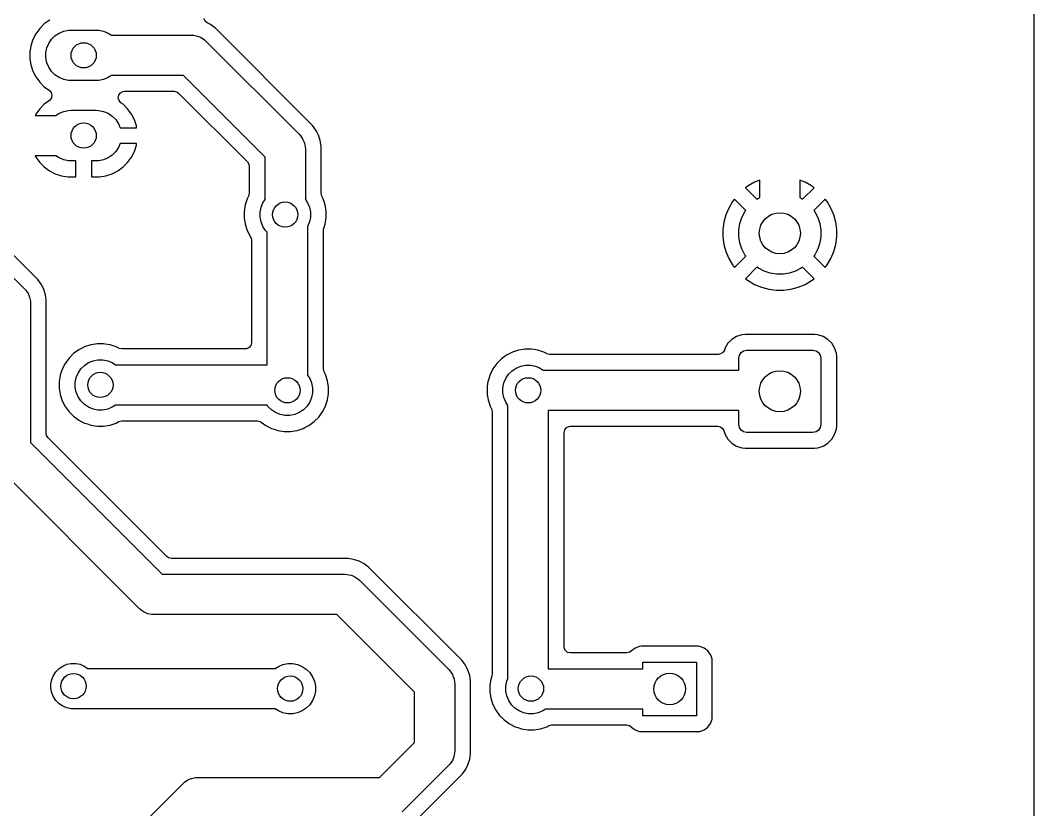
# Model space of a CAD drawing. Extents: x 33.4 to 100, y -151.4 to -67.2.
# Drawn here: x 67.91 to 100, y -117.13 to -92.15 of the extents above; entities that cross this region are included whole.
import ezdxf

# ---------------------------------------------------------------- set-up
doc = ezdxf.new("R2010")
doc.units = 0
doc.layers.add('BLACK', color=7, linetype='CONTINUOUS')

msp = doc.modelspace()

# ---------------------------------------------------------------- linework, layer by layer
at = {"layer": 'BLACK', "linetype": 'CONTINUOUS'}
for p, q in [((99.995183, -67.3495), (99.995183, -151.246183)), ((68.672779, -92.268035), (68.528035, -92.412779)), ((68.672783, -92.268032), (68.672779, -92.268035)), ((68.79732, -92.177552), (68.672783, -92.268032)), ((68.833876, -92.150992), (68.79732, -92.177552)), ((68.847836, -92.139861), (68.833876, -92.150992)), ((73.765647, -92.177552), (73.729021, -92.096918)), ((73.833632, -92.23431), (73.765647, -92.177552)), ((73.936436, -92.286691), (73.833632, -92.23431)), ((73.93644, -92.286694), (73.936436, -92.286691)), ((73.936442, -92.286695), (73.93644, -92.286694)), ((74.033052, -92.356886), (73.936442, -92.286695)), ((74.08136, -92.391984), (74.033052, -92.356886)), ((77.168012, -95.478636), (74.08136, -92.391984)), ((68.407706, -92.5784), (68.314785, -92.760768)), ((68.407712, -92.57839), (68.407706, -92.5784)), ((68.528032, -92.412783), (68.407712, -92.57839)), ((68.528035, -92.412779), (68.528032, -92.412783)), ((68.901592, -92.752485), (69.012485, -92.641592)), ((69.012485, -92.641592), (69.142883, -92.554463)), ((69.142883, -92.554463), (69.287772, -92.494448)), ((69.287772, -92.494448), (69.441586, -92.463852)), ((69.441586, -92.463852), (69.52, -92.46)), ((69.52, -92.46), (70.32, -92.46)), ((70.32, -92.46), (70.398414, -92.463852)), ((70.398414, -92.463852), (70.552228, -92.494448)), ((70.552228, -92.494448), (70.697117, -92.554463)), ((70.697117, -92.554463), (70.798942, -92.6225)), ((70.798942, -92.6225), (73.34, -92.6225)), ((73.34, -92.6225), (73.402486, -92.62557)), ((73.402486, -92.62557), (73.525057, -92.649951)), ((73.525057, -92.649951), (73.558873, -92.663958)), ((73.558873, -92.663958), (73.640515, -92.697775)), ((73.640515, -92.697775), (73.744426, -92.767206)), ((68.251522, -92.95547), (68.2195, -93.157649)), ((68.251523, -92.955463), (68.251522, -92.95547)), ((68.314777, -92.760787), (68.251523, -92.955463)), ((68.314785, -92.760768), (68.314777, -92.760787)), ((68.723852, -93.181586), (68.754448, -93.027772)), ((68.754448, -93.027772), (68.814463, -92.882883)), ((68.814463, -92.882883), (68.901592, -92.752485)), ((73.744426, -92.767206), (73.744435, -92.767215)), ((73.744435, -92.767215), (73.790781, -92.809219)), ((73.790781, -92.809219), (76.75078, -95.769219)), ((68.2195, -93.157649), (68.2195, -93.36235)), ((68.723852, -93.338414), (68.723852, -93.181586)), ((68.754448, -93.492228), (68.723852, -93.338414)), ((68.2195, -93.36235), (68.251522, -93.564529)), ((68.251522, -93.564529), (68.251523, -93.564536)), ((68.251523, -93.564536), (68.314777, -93.759212)), ((68.814463, -93.637117), (68.754448, -93.492228)), ((68.901592, -93.767515), (68.814463, -93.637117)), ((68.314777, -93.759212), (68.314785, -93.759231)), ((68.314785, -93.759231), (68.407706, -93.941599)), ((68.407706, -93.941599), (68.407712, -93.941609)), ((68.407712, -93.941609), (68.407713, -93.94161)), ((68.407713, -93.94161), (68.528034, -94.107219)), ((69.012485, -93.878408), (68.901592, -93.767515)), ((69.142883, -93.965537), (69.012485, -93.878408)), ((69.287772, -94.025552), (69.142883, -93.965537)), ((70.697117, -93.965537), (70.552228, -94.025552)), ((70.798942, -93.8975), (70.697117, -93.965537)), ((73.075938, -93.8975), (70.798942, -93.8975)), ((75.6625, -96.484061), (73.075938, -93.8975)), ((68.528034, -94.107219), (68.672781, -94.251966)), ((68.672781, -94.251966), (68.8343, -94.369315)), ((69.441586, -94.056148), (69.287772, -94.025552)), ((69.52, -94.06), (69.441586, -94.056148)), ((70.32, -94.06), (69.52, -94.06)), ((70.398414, -94.056148), (70.32, -94.06)), ((70.552228, -94.025552), (70.398414, -94.056148)), ((68.8343, -94.369315), (68.892567, -94.436006)), ((68.900316, -94.608517), (68.84826, -94.680167)), ((68.892567, -94.436006), (68.916129, -94.521377)), ((68.916129, -94.521377), (68.900316, -94.608517)), ((71.015665, -94.605928), (71.031479, -94.518788)), ((71.039226, -94.6913), (71.015665, -94.605928)), ((71.031479, -94.518788), (71.083535, -94.447139)), ((71.083535, -94.447139), (71.161524, -94.405171)), ((71.161524, -94.405171), (71.214465, -94.398)), ((71.214465, -94.398), (72.786197, -94.398)), ((72.786197, -94.398), (72.87254, -94.417707)), ((72.87254, -94.417707), (72.926911, -94.456286)), ((72.926911, -94.456286), (75.103714, -96.633089)), ((68.52841, -94.953111), (68.408142, -95.118646)), ((68.528416, -94.953104), (68.52841, -94.953111)), ((68.673105, -94.808415), (68.528416, -94.953104)), ((68.834299, -94.691301), (68.673105, -94.808415)), ((68.84826, -94.680167), (68.834299, -94.691301)), ((71.097496, -94.757994), (71.039226, -94.6913)), ((71.166888, -94.80841), (71.097496, -94.757994)), ((71.166895, -94.808416), (71.166888, -94.80841)), ((71.311583, -94.953104), (71.166895, -94.808416)), ((71.311589, -94.953111), (71.311583, -94.953104)), ((71.431857, -95.118646), (71.311589, -94.953111)), ((68.408141, -95.118648), (68.385797, -95.1625)), ((68.385797, -95.1625), (69.041058, -95.1625)), ((68.408142, -95.118646), (68.408141, -95.118648)), ((69.041058, -95.1625), (69.142883, -95.094463)), ((69.142883, -95.094463), (69.287772, -95.034448)), ((69.287772, -95.034448), (69.441586, -95.003852)), ((69.441586, -95.003852), (69.52, -95)), ((69.52, -95), (70.32, -95)), ((70.32, -95), (70.398414, -95.003852)), ((70.398414, -95.003852), (70.552228, -95.034448)), ((70.552228, -95.034448), (70.697117, -95.094463)), ((70.697117, -95.094463), (70.827515, -95.181592)), ((70.827515, -95.181592), (70.938408, -95.292485)), ((71.431858, -95.118648), (71.431857, -95.118646)), ((71.524757, -95.300973), (71.431858, -95.118648)), ((70.938408, -95.292485), (71.025537, -95.422883)), ((71.025537, -95.422883), (71.078191, -95.55)), ((71.078191, -95.55), (71.596609, -95.55)), ((71.524758, -95.300976), (71.524757, -95.300973)), ((71.58799, -95.495583), (71.524758, -95.300976)), ((71.58799, -95.495586), (71.58799, -95.495583)), ((71.596609, -95.549999), (71.58799, -95.495586)), ((71.596609, -95.55), (71.596609, -95.549999)), ((77.168013, -95.478638), (77.168012, -95.478636)), ((77.168018, -95.478643), (77.168013, -95.478638)), ((77.273305, -95.623557), (77.168018, -95.478643)), ((76.75078, -95.769219), (76.792794, -95.815574)), ((76.792794, -95.815574), (76.862225, -95.919485)), ((76.862225, -95.919485), (76.889385, -95.985056)), ((77.311056, -95.697649), (77.273305, -95.623557)), ((77.355339, -95.784559), (77.311056, -95.697649)), ((77.357039, -95.790586), (77.355339, -95.784559)), ((77.409979, -95.953518), (77.357039, -95.790586)), ((63.456249, -96.054687), (68.050781, -100.64922)), ((68.468015, -100.358639), (64.058786, -95.94941)), ((71.025537, -96.177117), (70.938408, -96.307515)), ((71.078191, -96.05), (71.025537, -96.177117)), ((71.596609, -96.05), (71.078191, -96.05)), ((71.524758, -96.299023), (71.58799, -96.104416)), ((71.58799, -96.104413), (71.596609, -96.05)), ((71.58799, -96.104416), (71.58799, -96.104413)), ((76.889385, -95.985056), (76.910049, -96.034943)), ((76.910049, -96.034943), (76.923892, -96.104536)), ((76.923892, -96.104536), (76.93443, -96.157514)), ((76.93443, -96.157514), (76.9375, -96.22)), ((76.9375, -96.22), (76.9375, -97.821058)), ((77.40998, -95.953525), (77.409979, -95.953518)), ((77.438, -96.130437), (77.40998, -95.953525)), ((77.438, -97.621079), (77.438, -96.130437)), ((68.385798, -96.4375), (68.408141, -96.481351)), ((69.041058, -96.4375), (68.385798, -96.4375)), ((68.408141, -96.481351), (68.408142, -96.481353)), ((68.408142, -96.481353), (68.52841, -96.646888)), ((69.142883, -96.505537), (69.041058, -96.4375)), ((69.287772, -96.565552), (69.142883, -96.505537)), ((70.697117, -96.505537), (70.552228, -96.565552)), ((70.827515, -96.418408), (70.697117, -96.505537)), ((70.938408, -96.307515), (70.827515, -96.418408)), ((71.311589, -96.646888), (71.431857, -96.481353)), ((71.431857, -96.481353), (71.431858, -96.481351)), ((71.431858, -96.481351), (71.524757, -96.299026)), ((71.524757, -96.299026), (71.524758, -96.299023)), ((75.6625, -97.821058), (75.6625, -96.484061)), ((68.52841, -96.646888), (68.528416, -96.646895)), ((68.528416, -96.646895), (68.673104, -96.791583)), ((68.673104, -96.791583), (68.673111, -96.791589)), ((68.673111, -96.791589), (68.838646, -96.911857)), ((69.441586, -96.596148), (69.287772, -96.565552)), ((69.52, -96.6), (69.441586, -96.596148)), ((69.67, -96.6), (69.52, -96.6)), ((69.67, -97.1), (69.67, -96.6)), ((70.32, -96.6), (70.17, -96.6)), ((70.17, -96.6), (70.17, -97.1)), ((70.398414, -96.596148), (70.32, -96.6)), ((70.552228, -96.565552), (70.398414, -96.596148)), ((71.001353, -96.911857), (71.166888, -96.791589)), ((71.166888, -96.791589), (71.166895, -96.791583)), ((71.166895, -96.791583), (71.311583, -96.646895)), ((71.311583, -96.646895), (71.311589, -96.646888)), ((75.103714, -96.633089), (75.150833, -96.708077)), ((75.150833, -96.708077), (75.162, -96.773803)), ((75.162, -96.773803), (75.162, -97.621079)), ((68.838646, -96.911857), (68.838648, -96.911858)), ((68.838648, -96.911858), (69.020973, -97.004757)), ((69.020973, -97.004757), (69.020976, -97.004758)), ((69.020976, -97.004758), (69.215578, -97.067988)), ((69.215578, -97.067988), (69.21559, -97.067991)), ((69.21559, -97.067991), (69.417688, -97.1)), ((69.417688, -97.1), (69.67, -97.1)), ((70.17, -97.1), (70.422312, -97.1)), ((70.422312, -97.1), (70.624409, -97.067991)), ((70.624409, -97.067991), (70.624421, -97.067988)), ((70.624421, -97.067988), (70.819023, -97.004758)), ((70.819023, -97.004758), (70.819026, -97.004757)), ((70.819026, -97.004757), (71.001351, -96.911858)), ((71.001351, -96.911858), (71.001353, -96.911857)), ((91.32, -97.205754), (91.159677, -97.272162)), ((91.32, -97.760296), (91.32, -97.205754)), ((92.755322, -97.272162), (92.595, -97.205755)), ((92.595, -97.205755), (92.595, -97.760296)), ((90.955327, -97.390143), (90.873775, -97.45272)), ((90.873775, -97.45272), (90.873775, -97.452721)), ((90.873775, -97.452721), (91.234447, -97.813393)), ((91.159666, -97.272167), (90.955327, -97.390143)), ((91.159677, -97.272162), (91.159666, -97.272167)), ((92.680552, -97.813393), (93.041224, -97.452721)), ((92.755337, -97.27217), (92.755322, -97.272162)), ((92.959669, -97.390142), (92.755337, -97.27217)), ((93.041224, -97.452721), (92.959669, -97.390142)), ((75.094778, -97.800786), (75.031523, -97.995463)), ((75.094782, -97.800775), (75.094778, -97.800786)), ((75.14031, -97.711423), (75.094782, -97.800775)), ((75.142293, -97.707422), (75.14031, -97.711423)), ((75.162, -97.621079), (75.142293, -97.707422)), ((75.594463, -97.922883), (75.6625, -97.821058)), ((76.9375, -97.821058), (77.005537, -97.922883)), ((77.43805, -97.625544), (77.438, -97.621079)), ((77.448335, -97.666362), (77.43805, -97.625544)), ((77.457707, -97.707422), (77.448335, -97.666362)), ((77.459132, -97.709208), (77.457707, -97.707422)), ((77.45969, -97.711423), (77.459132, -97.709208)), ((77.50522, -97.800781), (77.45969, -97.711423)), ((77.568477, -97.995466), (77.50522, -97.800781)), ((90.52022, -97.806275), (90.457643, -97.887827)), ((90.520221, -97.806275), (90.52022, -97.806275)), ((90.880893, -98.166947), (90.520221, -97.806275)), ((91.234447, -97.813393), (91.278252, -97.781568)), ((91.278252, -97.781568), (91.32, -97.760296)), ((92.595, -97.760296), (92.636748, -97.781568)), ((92.636748, -97.781568), (92.680552, -97.813393)), ((93.394777, -97.806274), (93.034105, -98.166946)), ((93.394778, -97.806275), (93.394777, -97.806274)), ((93.457352, -97.887823), (93.394778, -97.806275)), ((75.031522, -97.99547), (74.9995, -98.197649)), ((75.031523, -97.995463), (75.031522, -97.99547)), ((75.503852, -98.221586), (75.534448, -98.067772)), ((75.534448, -98.067772), (75.594463, -97.922883)), ((77.005537, -97.922883), (77.065552, -98.067772)), ((77.065552, -98.067772), (77.096148, -98.221586)), ((77.6005, -98.197648), (77.568477, -97.995466)), ((90.339662, -98.092177), (90.249372, -98.310159)), ((90.339667, -98.092166), (90.339662, -98.092177)), ((90.457643, -97.887827), (90.339667, -98.092166)), ((90.849068, -98.210752), (90.880893, -98.166947)), ((93.034105, -98.166946), (93.065932, -98.210752)), ((93.457355, -97.887826), (93.457352, -97.887823)), ((93.575329, -98.092162), (93.457355, -97.887826)), ((93.575337, -98.092177), (93.575329, -98.092162)), ((93.665627, -98.310159), (93.575337, -98.092177)), ((74.9995, -98.197649), (74.9995, -98.40235)), ((74.9995, -98.40235), (75.031522, -98.604529)), ((75.503852, -98.378414), (75.503852, -98.221586)), ((75.534448, -98.532228), (75.503852, -98.378414)), ((77.096148, -98.378414), (77.065552, -98.532228)), ((77.096148, -98.221586), (77.096148, -98.378414)), ((77.568477, -98.604534), (77.6005, -98.402352)), ((77.6005, -98.402352), (77.6005, -98.197648)), ((90.249368, -98.310171), (90.188299, -98.538081)), ((90.249372, -98.310159), (90.249368, -98.310171)), ((90.693419, -98.586521), (90.756457, -98.392512)), ((90.756457, -98.392512), (90.849068, -98.210752)), ((93.065932, -98.210752), (93.158543, -98.392512)), ((93.158543, -98.392512), (93.221581, -98.586521)), ((93.665631, -98.310171), (93.665627, -98.310159)), ((93.7267, -98.538081), (93.665631, -98.310171)), ((75.031522, -98.604529), (75.031523, -98.604536)), ((75.031523, -98.604536), (75.094777, -98.799212)), ((75.094777, -98.799212), (75.094785, -98.799231)), ((75.094785, -98.799231), (75.187709, -98.981604)), ((75.594463, -98.677117), (75.534448, -98.532228)), ((75.681592, -98.807515), (75.594463, -98.677117)), ((75.7325, -98.858423), (75.681592, -98.807515)), ((77.065552, -98.532228), (77.0075, -98.672377)), ((77.0075, -98.672377), (77.0075, -103.381058)), ((77.508, -98.82218), (77.515946, -98.772014)), ((77.515946, -98.772014), (77.51774, -98.760686)), ((77.51774, -98.760686), (77.536154, -98.704013)), ((77.536154, -98.704013), (77.568477, -98.604534)), ((90.188297, -98.53809), (90.1575, -98.772014)), ((90.1575, -98.772014), (90.1575, -99.007985)), ((90.188299, -98.538081), (90.188297, -98.53809)), ((90.661507, -98.788003), (90.693419, -98.586521)), ((90.661507, -98.991997), (90.661507, -98.788003)), ((93.221581, -98.586521), (93.253493, -98.788003)), ((93.253493, -98.788003), (93.253493, -98.991997)), ((93.726702, -98.53809), (93.7267, -98.538081)), ((93.757499, -98.772014), (93.726702, -98.53809)), ((93.7575, -98.772019), (93.757499, -98.772014)), ((93.7575, -99.00798), (93.7575, -98.772019)), ((75.187709, -98.981604), (75.193995, -98.990256)), ((75.193995, -98.990256), (75.228802, -99.071693)), ((75.228802, -99.071693), (75.232, -99.107225)), ((75.232, -99.107225), (75.232, -102.353)), ((75.7325, -103.0525), (75.7325, -98.858423)), ((77.508, -103.181079), (77.508, -98.82218)), ((90.1575, -99.007985), (90.188297, -99.241909)), ((90.693419, -99.193479), (90.661507, -98.991997)), ((93.253493, -98.991997), (93.221581, -99.193479)), ((93.726702, -99.241909), (93.757499, -99.007985)), ((93.757499, -99.007985), (93.7575, -99.00798)), ((90.188297, -99.241909), (90.188299, -99.241918)), ((90.188299, -99.241918), (90.249368, -99.469828)), ((90.756457, -99.387488), (90.693419, -99.193479)), ((90.849068, -99.569248), (90.756457, -99.387488)), ((93.158543, -99.387488), (93.065932, -99.569248)), ((93.221581, -99.193479), (93.158543, -99.387488)), ((93.665631, -99.469828), (93.7267, -99.241918)), ((93.7267, -99.241918), (93.726702, -99.241909)), ((90.249368, -99.469828), (90.249372, -99.46984)), ((90.249372, -99.46984), (90.339662, -99.687822)), ((90.339662, -99.687822), (90.33967, -99.687837)), ((90.33967, -99.687837), (90.457642, -99.892169)), ((90.520221, -99.973723), (90.880892, -99.613051)), ((90.880892, -99.613051), (90.849068, -99.569248)), ((93.065932, -99.569248), (93.034105, -99.613052)), ((93.034105, -99.613052), (93.394777, -99.973724)), ((93.457355, -99.892171), (93.575335, -99.687826)), ((93.575335, -99.687826), (93.575337, -99.687822)), ((93.575337, -99.687822), (93.665627, -99.46984)), ((93.665627, -99.46984), (93.665631, -99.469828)), ((90.457642, -99.892169), (90.520221, -99.973723)), ((91.234446, -99.966605), (90.873774, -100.327277)), ((91.278252, -99.998432), (91.234446, -99.966605)), ((91.460012, -100.091043), (91.278252, -99.998432)), ((91.654021, -100.154081), (91.460012, -100.091043)), ((92.454988, -100.091043), (92.260979, -100.154081)), ((92.636748, -99.998432), (92.454988, -100.091043)), ((92.680552, -99.966605), (92.636748, -99.998432)), ((93.041224, -100.327277), (92.680552, -99.966605)), ((93.394777, -99.973723), (93.457355, -99.892171)), ((93.394777, -99.973724), (93.394777, -99.973723)), ((68.468017, -100.358642), (68.468015, -100.358639)), ((68.468018, -100.358643), (68.468017, -100.358642)), ((68.573305, -100.503558), (68.468018, -100.358643)), ((90.873774, -100.327277), (90.873775, -100.327278)), ((90.873775, -100.327278), (90.955323, -100.389852)), ((90.955323, -100.389852), (90.955326, -100.389855)), ((90.955326, -100.389855), (91.159662, -100.507829)), ((91.855503, -100.185993), (91.654021, -100.154081)), ((92.059497, -100.185993), (91.855503, -100.185993)), ((92.260979, -100.154081), (92.059497, -100.185993)), ((92.755326, -100.507835), (92.959671, -100.389855)), ((92.959671, -100.389855), (93.041223, -100.327277)), ((93.041223, -100.327277), (93.041224, -100.327277)), ((68.050781, -100.64922), (68.092784, -100.695564)), ((68.092784, -100.695564), (68.092794, -100.695574)), ((68.092794, -100.695574), (68.162225, -100.799485)), ((68.654626, -100.663159), (68.573305, -100.503558)), ((68.654626, -100.66316), (68.654626, -100.663159)), ((68.654627, -100.663164), (68.654626, -100.66316)), ((68.655339, -100.664561), (68.654627, -100.663164)), ((68.657039, -100.670586), (68.655339, -100.664561)), ((68.709979, -100.833518), (68.657039, -100.670586)), ((91.159662, -100.507829), (91.159677, -100.507837)), ((91.159677, -100.507837), (91.377659, -100.598127)), ((91.377659, -100.598127), (91.377671, -100.598131)), ((91.377671, -100.598131), (91.605581, -100.6592)), ((91.605581, -100.6592), (91.60559, -100.659202)), ((91.60559, -100.659202), (91.839514, -100.689999)), ((91.839514, -100.689999), (91.83952, -100.69)), ((91.83952, -100.69), (92.07548, -100.69)), ((92.07548, -100.69), (92.075485, -100.689999)), ((92.075485, -100.689999), (92.309409, -100.659202)), ((92.309409, -100.659202), (92.309418, -100.6592)), ((92.309418, -100.6592), (92.537328, -100.598131)), ((92.537328, -100.598131), (92.53734, -100.598127)), ((92.53734, -100.598127), (92.755322, -100.507837)), ((92.755322, -100.507837), (92.755326, -100.507835)), ((68.162225, -100.799485), (68.196041, -100.881126)), ((68.196041, -100.881126), (68.210049, -100.914943)), ((68.210049, -100.914943), (68.226525, -100.997775)), ((68.226525, -100.997775), (68.23443, -101.037514)), ((68.23443, -101.037514), (68.2375, -101.1)), ((68.70998, -100.833525), (68.709979, -100.833518)), ((68.738, -101.010437), (68.70998, -100.833525)), ((68.738, -105.226197), (68.738, -101.010437)), ((68.2375, -101.1), (68.2375, -105.515938)), ((90.43884, -102.247291), (90.314791, -102.37134)), ((90.438847, -102.247286), (90.43884, -102.247291)), ((90.588163, -102.155187), (90.438847, -102.247286)), ((90.588165, -102.155186), (90.588163, -102.155187)), ((90.754704, -102.1), (90.588165, -102.155186)), ((90.857486, -102.089501), (90.754704, -102.1)), ((90.857492, -102.0895), (90.857486, -102.089501)), ((93.0575, -102.0895), (90.857492, -102.0895)), ((93.057509, -102.0895), (93.0575, -102.0895)), ((93.160297, -102.100001), (93.057509, -102.0895)), ((93.160299, -102.100001), (93.160297, -102.100001)), ((93.160301, -102.100002), (93.160299, -102.100001)), ((93.326834, -102.155186), (93.160301, -102.100002)), ((93.476156, -102.247288), (93.326834, -102.155186)), ((93.600212, -102.371344), (93.476156, -102.247288)), ((69.76839, -102.577712), (69.602783, -102.698032)), ((69.7684, -102.577706), (69.76839, -102.577712)), ((69.950768, -102.484785), (69.7684, -102.577706)), ((69.950787, -102.484777), (69.950768, -102.484785)), ((70.145463, -102.421523), (69.950787, -102.484777)), ((70.14547, -102.421522), (70.145463, -102.421523)), ((70.293982, -102.398), (70.14547, -102.421522)), ((70.347648, -102.3895), (70.293982, -102.398)), ((70.552352, -102.3895), (70.347648, -102.3895)), ((70.606018, -102.398), (70.552352, -102.3895)), ((70.754529, -102.421522), (70.606018, -102.398)), ((70.754536, -102.421523), (70.754529, -102.421522)), ((70.949214, -102.484778), (70.754536, -102.421523)), ((70.949219, -102.48478), (70.949214, -102.484778)), ((71.038576, -102.53031), (70.949219, -102.48478)), ((71.042578, -102.532293), (71.038576, -102.53031)), ((71.128921, -102.552), (71.042578, -102.532293)), ((75.033, -102.552), (71.128921, -102.552)), ((75.077282, -102.547011), (75.033, -102.552)), ((75.157074, -102.508584), (75.077282, -102.547011)), ((75.212293, -102.439343), (75.157074, -102.508584)), ((75.232, -102.353), (75.212293, -102.439343)), ((83.490768, -102.654785), (83.3084, -102.747706)), ((83.490787, -102.654777), (83.490768, -102.654785)), ((83.685463, -102.591523), (83.490787, -102.654777)), ((83.68547, -102.591522), (83.685463, -102.591523)), ((83.843465, -102.566498), (83.68547, -102.591522)), ((83.887648, -102.5595), (83.843465, -102.566498)), ((84.092352, -102.5595), (83.887648, -102.5595)), ((84.179735, -102.57334), (84.092352, -102.5595)), ((84.294529, -102.591522), (84.179735, -102.57334)), ((84.294536, -102.591523), (84.294529, -102.591522)), ((84.489214, -102.654778), (84.294536, -102.591523)), ((84.489219, -102.65478), (84.489214, -102.654778)), ((84.574042, -102.698), (84.489219, -102.65478)), ((90.201171, -102.585595), (90.155305, -102.661356)), ((90.203783, -102.577713), (90.201171, -102.585595)), ((90.213956, -102.547011), (90.203783, -102.577713)), ((90.222685, -102.520667), (90.213956, -102.547011)), ((90.222687, -102.520663), (90.222685, -102.520667)), ((90.314786, -102.371347), (90.222687, -102.520663)), ((90.314791, -102.37134), (90.314786, -102.371347)), ((90.730723, -102.663223), (90.811829, -102.60903)), ((90.811829, -102.60903), (90.9075, -102.59)), ((90.9075, -102.59), (93.0075, -102.59)), ((93.0075, -102.59), (93.103171, -102.60903)), ((93.103171, -102.60903), (93.184277, -102.663223)), ((93.692314, -102.520666), (93.600212, -102.371344)), ((93.747499, -102.687203), (93.692314, -102.520666)), ((69.458032, -102.842783), (69.337712, -103.00839)), ((69.458035, -102.842779), (69.458032, -102.842783)), ((69.602779, -102.698035), (69.458035, -102.842779)), ((69.602783, -102.698032), (69.602779, -102.698035)), ((70.072883, -102.984463), (70.217772, -102.924448)), ((70.217772, -102.924448), (70.371586, -102.893852)), ((70.371586, -102.893852), (70.528414, -102.893852)), ((70.528414, -102.893852), (70.682228, -102.924448)), ((70.682228, -102.924448), (70.827117, -102.984463)), ((83.142779, -102.868035), (82.998035, -103.012779)), ((83.142783, -102.868032), (83.142779, -102.868035)), ((83.30839, -102.747712), (83.142783, -102.868032)), ((83.3084, -102.747706), (83.30839, -102.747712)), ((84.578576, -102.70031), (84.574042, -102.698)), ((84.582578, -102.702293), (84.578576, -102.70031)), ((84.668921, -102.722), (84.582578, -102.702293)), ((90.012272, -102.722), (84.668921, -102.722)), ((90.08111, -102.709715), (90.012272, -102.722)), ((90.155305, -102.661356), (90.08111, -102.709715)), ((90.6575, -102.84), (90.67653, -102.744329)), ((90.6575, -103.2225), (90.6575, -102.84)), ((90.67653, -102.744329), (90.730723, -102.663223)), ((93.184277, -102.663223), (93.23847, -102.744329)), ((93.23847, -102.744329), (93.2575, -102.84)), ((93.2575, -102.84), (93.2575, -104.94)), ((93.757999, -102.789992), (93.747499, -102.687203)), ((93.758, -104.990009), (93.757999, -102.789992)), ((69.244777, -103.190787), (69.181523, -103.385463)), ((69.244785, -103.190768), (69.244777, -103.190787)), ((69.337706, -103.0084), (69.244785, -103.190768)), ((69.337712, -103.00839), (69.337706, -103.0084)), ((69.744463, -103.312883), (69.831592, -103.182485)), ((69.831592, -103.182485), (69.942485, -103.071592)), ((69.942485, -103.071592), (70.072883, -102.984463)), ((70.827117, -102.984463), (70.928942, -103.0525)), ((70.928942, -103.0525), (75.7325, -103.0525)), ((77.50805, -103.185544), (77.508, -103.181079)), ((77.52969, -103.271423), (77.50805, -103.185544)), ((77.57522, -103.360781), (77.52969, -103.271423)), ((82.877706, -103.1784), (82.784785, -103.360768)), ((82.877712, -103.17839), (82.877706, -103.1784)), ((82.998032, -103.012783), (82.877712, -103.17839)), ((82.998035, -103.012779), (82.998032, -103.012783)), ((83.371592, -103.352485), (83.482485, -103.241592)), ((83.482485, -103.241592), (83.612883, -103.154463)), ((83.612883, -103.154463), (83.757772, -103.094448)), ((83.757772, -103.094448), (83.911586, -103.063852)), ((83.911586, -103.063852), (84.068414, -103.063852)), ((84.068414, -103.063852), (84.222228, -103.094448)), ((84.222228, -103.094448), (84.367117, -103.154463)), ((84.367117, -103.154463), (84.468942, -103.2225)), ((84.468942, -103.2225), (90.6575, -103.2225)), ((69.181522, -103.38547), (69.1495, -103.587649)), ((69.1495, -103.587649), (69.1495, -103.79235)), ((69.181523, -103.385463), (69.181522, -103.38547)), ((69.653852, -103.611586), (69.684448, -103.457772)), ((69.653852, -103.768414), (69.653852, -103.611586)), ((69.684448, -103.457772), (69.744463, -103.312883)), ((77.0075, -103.381058), (77.075537, -103.482883)), ((77.075537, -103.482883), (77.135552, -103.627772)), ((77.638477, -103.555466), (77.57522, -103.360781)), ((77.6705, -103.757648), (77.638477, -103.555466)), ((82.721522, -103.55547), (82.708301, -103.638945)), ((82.721523, -103.555463), (82.721522, -103.55547)), ((82.784777, -103.360787), (82.721523, -103.555463)), ((82.784785, -103.360768), (82.784777, -103.360787)), ((83.224448, -103.627772), (83.284463, -103.482883)), ((83.284463, -103.482883), (83.371592, -103.352485)), ((69.1495, -103.79235), (69.181522, -103.994529)), ((69.684448, -103.922228), (69.653852, -103.768414)), ((69.744463, -104.067117), (69.684448, -103.922228)), ((77.135552, -103.627772), (77.166148, -103.781586)), ((77.166148, -103.938414), (77.135552, -104.092228)), ((77.166148, -103.781586), (77.166148, -103.938414)), ((77.6705, -103.962352), (77.6705, -103.757648)), ((82.708301, -103.638945), (82.6895, -103.757648)), ((82.6895, -103.757648), (82.6895, -103.962352)), ((83.193852, -103.781586), (83.224448, -103.627772)), ((83.193852, -103.938414), (83.193852, -103.781586)), ((83.224448, -104.092228), (83.193852, -103.938414)), ((69.181522, -103.994529), (69.181523, -103.994536)), ((69.181523, -103.994536), (69.244777, -104.189212)), ((69.244777, -104.189212), (69.244785, -104.189231)), ((69.244785, -104.189231), (69.337706, -104.371599)), ((69.831592, -104.197515), (69.744463, -104.067117)), ((69.942485, -104.308408), (69.831592, -104.197515)), ((77.075537, -104.237117), (76.988408, -104.367515)), ((77.135552, -104.092228), (77.075537, -104.237117)), ((77.57522, -104.359219), (77.638477, -104.164534)), ((77.638477, -104.164534), (77.6705, -103.962352)), ((82.6895, -103.962352), (82.694597, -103.994534)), ((82.694597, -103.994534), (82.721522, -104.164529)), ((82.721522, -104.164529), (82.721523, -104.164536)), ((82.721523, -104.164536), (82.784778, -104.359214)), ((83.284463, -104.237117), (83.224448, -104.092228)), ((83.3525, -104.338941), (83.284463, -104.237117)), ((69.337706, -104.371599), (69.337712, -104.371609)), ((69.337712, -104.371609), (69.337713, -104.37161)), ((69.337713, -104.37161), (69.458034, -104.537219)), ((69.458034, -104.537219), (69.602781, -104.681966)), ((70.072883, -104.395537), (69.942485, -104.308408)), ((70.217772, -104.455552), (70.072883, -104.395537)), ((70.371586, -104.486148), (70.217772, -104.455552)), ((70.528414, -104.486148), (70.371586, -104.486148)), ((70.682228, -104.455552), (70.528414, -104.486148)), ((70.827117, -104.395537), (70.682228, -104.455552)), ((70.928942, -104.3275), (70.827117, -104.395537)), ((75.724855, -104.3275), (70.928942, -104.3275)), ((75.751592, -104.367515), (75.724855, -104.3275)), ((75.862485, -104.478408), (75.751592, -104.367515)), ((75.992883, -104.565537), (75.862485, -104.478408)), ((76.137772, -104.625552), (75.992883, -104.565537)), ((76.747117, -104.565537), (76.602228, -104.625552)), ((76.877515, -104.478408), (76.747117, -104.565537)), ((76.988408, -104.367515), (76.877515, -104.478408)), ((77.361966, -104.707219), (77.482287, -104.54161)), ((77.482287, -104.54161), (77.484525, -104.537219)), ((77.484525, -104.537219), (77.575214, -104.359231)), ((77.575214, -104.359229), (77.57522, -104.359219)), ((77.575214, -104.359231), (77.575214, -104.359229)), ((82.784778, -104.359214), (82.78478, -104.359219)), ((82.78478, -104.359219), (82.830311, -104.448578)), ((82.830311, -104.448578), (82.85195, -104.534453)), ((82.85195, -104.534453), (82.852, -104.53892)), ((82.852, -104.53892), (82.852, -112.839372)), ((83.3525, -112.975906), (83.3525, -104.338941)), ((90.6575, -104.4975), (84.6275, -104.4975)), ((84.6275, -104.4975), (84.6275, -112.6725)), ((90.6575, -104.94), (90.6575, -104.4975)), ((69.602781, -104.681966), (69.76839, -104.802287)), ((69.76839, -104.802287), (69.7684, -104.802293)), ((69.7684, -104.802293), (69.950768, -104.895214)), ((69.950768, -104.895214), (69.950775, -104.895216)), ((69.950775, -104.895216), (69.950781, -104.89522)), ((69.950781, -104.89522), (69.950786, -104.895221)), ((69.950786, -104.895221), (69.950787, -104.895222)), ((69.950787, -104.895222), (70.043807, -104.925446)), ((70.754534, -104.958477), (70.949219, -104.89522)), ((70.949219, -104.89522), (71.038576, -104.849689)), ((71.038576, -104.849689), (71.124455, -104.82805)), ((71.124455, -104.82805), (71.128921, -104.828)), ((71.128921, -104.828), (75.425136, -104.828)), ((75.425136, -104.828), (75.511479, -104.847707)), ((75.511479, -104.847707), (75.542104, -104.866005)), ((75.542104, -104.866005), (75.68839, -104.972287)), ((76.291586, -104.656148), (76.137772, -104.625552)), ((76.448414, -104.656148), (76.291586, -104.656148)), ((76.602228, -104.625552), (76.448414, -104.656148)), ((77.05161, -104.972287), (77.217219, -104.851966)), ((77.217219, -104.851966), (77.361966, -104.707219)), ((68.749167, -105.291923), (68.738, -105.226197)), ((70.043807, -104.925446), (70.145466, -104.958477)), ((70.145466, -104.958477), (70.347648, -104.9905)), ((70.347648, -104.9905), (70.347649, -104.9905)), ((70.347649, -104.9905), (70.552351, -104.9905)), ((70.552351, -104.9905), (70.552352, -104.9905)), ((70.552352, -104.9905), (70.754534, -104.958477)), ((75.68839, -104.972287), (75.6884, -104.972293)), ((75.6884, -104.972293), (75.870768, -105.065214)), ((75.870768, -105.065214), (75.870775, -105.065216)), ((75.870775, -105.065216), (75.870781, -105.06522)), ((75.870781, -105.06522), (75.870786, -105.065221)), ((75.870786, -105.065221), (75.870787, -105.065222)), ((75.870787, -105.065222), (75.955654, -105.092797)), ((75.955654, -105.092797), (76.065466, -105.128477)), ((76.065466, -105.128477), (76.267648, -105.1605)), ((76.267648, -105.1605), (76.267649, -105.1605)), ((76.267649, -105.1605), (76.472351, -105.1605)), ((76.472351, -105.1605), (76.472352, -105.1605)), ((76.472352, -105.1605), (76.674534, -105.128477)), ((76.674534, -105.128477), (76.869219, -105.06522)), ((76.869219, -105.06522), (76.91831, -105.040207)), ((76.91831, -105.040207), (77.051599, -104.972293)), ((77.051599, -104.972293), (77.051603, -104.97229)), ((77.051603, -104.97229), (77.05161, -104.972287)), ((85.128, -105.197), (85.147707, -105.110657)), ((85.128, -111.973), (85.128, -105.197)), ((85.147707, -105.110657), (85.202926, -105.041416)), ((85.202926, -105.041416), (85.282718, -105.002989)), ((85.282718, -105.002989), (85.327, -104.998)), ((85.327, -104.998), (89.992389, -104.998)), ((89.992389, -104.998), (90.078732, -105.017707)), ((90.078732, -105.017707), (90.147973, -105.072926)), ((90.147973, -105.072926), (90.181288, -105.134404)), ((90.181288, -105.134404), (90.211705, -105.226197)), ((90.211705, -105.226197), (90.222686, -105.259334)), ((90.67653, -105.035671), (90.6575, -104.94)), ((90.730723, -105.116777), (90.67653, -105.035671)), ((90.811829, -105.17097), (90.730723, -105.116777)), ((90.9075, -105.19), (90.811829, -105.17097)), ((93.0075, -105.19), (90.9075, -105.19)), ((93.103171, -105.17097), (93.0075, -105.19)), ((93.184277, -105.116777), (93.103171, -105.17097)), ((93.23847, -105.035671), (93.184277, -105.116777)), ((93.2575, -104.94), (93.23847, -105.035671)), ((93.692314, -105.259334), (93.747499, -105.092797)), ((93.747499, -105.092797), (93.758, -104.990009)), ((68.2375, -105.515938), (72.404061, -109.6825)), ((68.796286, -105.366911), (68.749167, -105.291923)), ((72.553089, -109.123714), (68.796286, -105.366911)), ((90.222686, -105.259334), (90.314788, -105.408656)), ((90.314788, -105.408656), (90.438844, -105.532712)), ((90.438844, -105.532712), (90.588166, -105.624814)), ((93.326834, -105.624814), (93.476156, -105.532712)), ((93.476156, -105.532712), (93.600212, -105.408656)), ((93.600212, -105.408656), (93.692314, -105.259334)), ((90.588166, -105.624814), (90.754703, -105.679999)), ((90.754703, -105.679999), (90.857491, -105.6905)), ((90.857491, -105.6905), (93.057508, -105.690499)), ((93.057508, -105.690499), (93.160297, -105.679999)), ((93.160297, -105.679999), (93.326834, -105.624814)), ((71.68922, -110.770781), (67.149219, -106.230781)), ((72.60746, -109.162293), (72.553089, -109.123714)), ((72.693803, -109.182), (72.60746, -109.162293)), ((78.289563, -109.182), (72.693803, -109.182)), ((78.466476, -109.210019), (78.289563, -109.182)), ((78.466484, -109.210021), (78.466476, -109.210019)), ((78.636834, -109.265371), (78.466484, -109.210021)), ((78.636853, -109.265379), (78.636834, -109.265371)), ((78.796436, -109.346691), (78.636853, -109.265379)), ((78.94136, -109.451984), (78.796436, -109.346691)), ((72.404061, -109.6825), (78.2, -109.6825)), ((78.2, -109.6825), (78.262486, -109.68557)), ((78.262486, -109.68557), (78.385057, -109.709951)), ((78.385057, -109.709951), (78.418873, -109.723958)), ((81.898012, -112.408636), (78.94136, -109.451984)), ((78.418873, -109.723958), (78.500515, -109.757775)), ((78.500515, -109.757775), (78.604426, -109.827206)), ((78.604426, -109.827206), (78.604435, -109.827215)), ((78.604435, -109.827215), (78.650781, -109.869219)), ((78.650781, -109.869219), (81.48078, -112.699219)), ((71.735564, -110.812784), (71.68922, -110.770781)), ((71.735574, -110.812794), (71.735564, -110.812784)), ((71.839485, -110.882225), (71.735574, -110.812794)), ((71.887309, -110.902034), (71.839485, -110.882225)), ((71.954943, -110.93005), (71.887309, -110.902034)), ((72.077515, -110.954431), (71.954943, -110.93005)), ((72.077534, -110.954431), (72.077515, -110.954431)), ((72.14, -110.9575), (72.077534, -110.954431)), ((77.935938, -110.9575), (72.14, -110.9575)), ((80.3925, -113.414061), (77.935938, -110.9575)), ((87.572123, -111.9595), (87.512518, -111.965908)), ((89.367867, -111.9595), (87.572123, -111.9595)), ((89.367873, -111.9595), (89.367867, -111.9595)), ((89.427483, -111.965909), (89.367873, -111.9595)), ((85.132989, -112.017282), (85.128, -111.973)), ((85.171416, -112.097074), (85.132989, -112.017282)), ((85.240657, -112.152293), (85.171416, -112.097074)), ((85.327, -112.172), (85.240657, -112.152293)), ((87.110781, -112.172), (85.327, -112.172)), ((87.116903, -112.171906), (87.110781, -112.172)), ((87.202599, -112.149552), (87.116903, -112.171906)), ((87.249557, -112.109679), (87.202599, -112.149552)), ((87.252394, -112.112515), (87.249557, -112.109679)), ((87.262458, -112.10245), (87.252394, -112.112515)), ((87.377664, -112.016207), (87.262458, -112.10245)), ((87.37767, -112.016203), (87.377664, -112.016207)), ((87.512518, -111.965908), (87.37767, -112.016203)), ((89.562331, -112.016204), (89.427483, -111.965909)), ((89.562335, -112.016207), (89.562331, -112.016204)), ((89.677546, -112.102453), (89.562335, -112.016207)), ((89.722085, -112.16195), (89.677546, -112.102453)), ((89.763796, -112.217669), (89.722085, -112.16195)), ((89.763796, -112.21767), (89.763796, -112.217669)), ((89.814091, -112.352518), (89.763796, -112.21767)), ((69.143237, -112.663432), (69.260594, -112.585017)), ((69.260594, -112.585017), (69.390995, -112.531003)), ((69.390995, -112.531003), (69.529428, -112.503467)), ((69.529428, -112.503467), (69.670572, -112.503467)), ((69.670572, -112.503467), (69.809005, -112.531003)), ((69.809005, -112.531003), (69.939406, -112.585017)), ((69.939406, -112.585017), (70.055368, -112.6625)), ((75.981058, -112.6625), (76.082883, -112.594463)), ((76.082883, -112.594463), (76.227772, -112.534448)), ((76.227772, -112.534448), (76.381586, -112.503852)), ((76.381586, -112.503852), (76.538414, -112.503852)), ((76.538414, -112.503852), (76.692228, -112.534448)), ((76.692228, -112.534448), (76.837117, -112.594463)), ((76.837117, -112.594463), (76.967515, -112.681592)), ((81.898013, -112.408638), (81.898012, -112.408636)), ((81.898018, -112.408643), (81.898013, -112.408638)), ((81.974369, -112.513731), (81.898018, -112.408643)), ((82.003306, -112.553559), (81.974369, -112.513731)), ((82.038972, -112.623557), (82.003306, -112.553559)), ((87.62, -112.6725), (87.62, -112.46)), ((87.62, -112.46), (89.32, -112.46)), ((89.32, -112.46), (89.32, -114.16)), ((89.820499, -112.412123), (89.814091, -112.352518)), ((89.820499, -112.412128), (89.820499, -112.412123)), ((89.8205, -114.207873), (89.820499, -112.412128)), ((68.911003, -113.010995), (68.965017, -112.880594)), ((68.965017, -112.880594), (69.043432, -112.763237)), ((69.043432, -112.763237), (69.143237, -112.663432)), ((70.055368, -112.6625), (75.981058, -112.6625)), ((76.967515, -112.681592), (77.078408, -112.792485)), ((77.078408, -112.792485), (77.165537, -112.922883)), ((77.165537, -112.922883), (77.225552, -113.067772)), ((81.48078, -112.699219), (81.522794, -112.745574)), ((81.522794, -112.745574), (81.592225, -112.849485)), ((81.592225, -112.849485), (81.611315, -112.895574)), ((81.611315, -112.895574), (81.640049, -112.964943)), ((82.038972, -112.623558), (82.038972, -112.623557)), ((82.084626, -112.71316), (82.038972, -112.623558)), ((82.139979, -112.883518), (82.084626, -112.71316)), ((82.168, -113.060437), (82.139979, -112.883518)), ((82.842261, -112.900861), (82.831431, -112.934196)), ((82.852, -112.839372), (82.842261, -112.900861)), ((84.6275, -112.6725), (87.62, -112.6725)), ((68.883467, -113.149428), (68.911003, -113.010995)), ((68.883467, -113.290572), (68.883467, -113.149428)), ((77.225552, -113.067772), (77.256148, -113.221586)), ((77.256148, -113.221586), (77.256148, -113.378414)), ((81.640049, -112.964943), (81.64692, -112.999484)), ((81.64692, -112.999484), (81.66443, -113.087514)), ((81.66443, -113.087514), (81.6675, -113.15)), ((81.6675, -113.15), (81.6675, -115.27)), ((82.168, -115.180437), (82.168, -113.060437)), ((82.811521, -112.995472), (82.7795, -113.197649)), ((82.7795, -113.197649), (82.7795, -113.40235)), ((82.831431, -112.934196), (82.811521, -112.995472)), ((83.283852, -113.221586), (83.314448, -113.067772)), ((83.283852, -113.378414), (83.283852, -113.221586)), ((83.314448, -113.067772), (83.3525, -112.975906)), ((68.911003, -113.429005), (68.883467, -113.290572)), ((68.965017, -113.559406), (68.911003, -113.429005)), ((69.043432, -113.676763), (68.965017, -113.559406)), ((77.225552, -113.532228), (77.165537, -113.677117)), ((77.256148, -113.378414), (77.225552, -113.532228)), ((80.3925, -115.005938), (80.3925, -113.414061)), ((82.7795, -113.40235), (82.811522, -113.604529)), ((83.314448, -113.532228), (83.283852, -113.378414)), ((83.374463, -113.677117), (83.314448, -113.532228)), ((69.143237, -113.776568), (69.043432, -113.676763)), ((69.260594, -113.854983), (69.143237, -113.776568)), ((69.390995, -113.908997), (69.260594, -113.854983)), ((77.078408, -113.807515), (76.967515, -113.918408)), ((77.165537, -113.677117), (77.078408, -113.807515)), ((82.811522, -113.604529), (82.811523, -113.604536)), ((82.811523, -113.604536), (82.874777, -113.799212)), ((82.874777, -113.799212), (82.874785, -113.799231)), ((82.874785, -113.799231), (82.967706, -113.981599)), ((83.461592, -113.807515), (83.374463, -113.677117)), ((83.572485, -113.918408), (83.461592, -113.807515)), ((69.529428, -113.936533), (69.390995, -113.908997)), ((69.660318, -113.936533), (69.529428, -113.936533)), ((69.68, -113.9375), (69.660318, -113.936533)), ((75.981058, -113.9375), (69.68, -113.9375)), ((76.082883, -114.005537), (75.981058, -113.9375)), ((76.227772, -114.065552), (76.082883, -114.005537)), ((76.381586, -114.096148), (76.227772, -114.065552)), ((76.538414, -114.096148), (76.381586, -114.096148)), ((76.692228, -114.065552), (76.538414, -114.096148)), ((76.837117, -114.005537), (76.692228, -114.065552)), ((76.967515, -113.918408), (76.837117, -114.005537)), ((82.967706, -113.981599), (82.967712, -113.981609)), ((82.967712, -113.981609), (82.967713, -113.98161)), ((82.967713, -113.98161), (83.088034, -114.147219)), ((83.088034, -114.147219), (83.232781, -114.291966)), ((83.702883, -114.005537), (83.572485, -113.918408)), ((83.847772, -114.065552), (83.702883, -114.005537)), ((84.001586, -114.096148), (83.847772, -114.065552)), ((84.158414, -114.096148), (84.001586, -114.096148)), ((84.312228, -114.065552), (84.158414, -114.096148)), ((84.457117, -114.005537), (84.312228, -114.065552)), ((84.543976, -113.9475), (84.457117, -114.005537)), ((87.62, -113.9475), (84.543976, -113.9475)), ((87.62, -114.16), (87.62, -113.9475)), ((89.32, -114.16), (87.62, -114.16)), ((89.814091, -114.267483), (89.8205, -114.207873)), ((83.232781, -114.291966), (83.384685, -114.40233)), ((83.384685, -114.40233), (83.39839, -114.412287)), ((83.39839, -114.412287), (83.3984, -114.412293)), ((83.3984, -114.412293), (83.580768, -114.505214)), ((83.580768, -114.505214), (83.580775, -114.505216)), ((83.580775, -114.505216), (83.580781, -114.50522)), ((83.580781, -114.50522), (83.580786, -114.505221)), ((83.580786, -114.505221), (83.580787, -114.505222)), ((83.580787, -114.505222), (83.664599, -114.532454)), ((84.384534, -114.568477), (84.579219, -114.50522)), ((84.579219, -114.50522), (84.64895, -114.469689)), ((84.64895, -114.469689), (84.734829, -114.44805)), ((84.734829, -114.44805), (84.739295, -114.448)), ((84.739295, -114.448), (87.110781, -114.448)), ((87.110781, -114.448), (87.197124, -114.467707)), ((87.197124, -114.467707), (87.250002, -114.509876)), ((87.250002, -114.509876), (87.252394, -114.507485)), ((87.252394, -114.507485), (87.262451, -114.517542)), ((87.262451, -114.517542), (87.262454, -114.517546)), ((87.262454, -114.517546), (87.377669, -114.603796)), ((89.562331, -114.603796), (89.677546, -114.517546)), ((89.677546, -114.517546), (89.763796, -114.402331)), ((89.763796, -114.402331), (89.814091, -114.267483)), ((83.664599, -114.532454), (83.775466, -114.568477)), ((83.775466, -114.568477), (83.977648, -114.6005)), ((83.977648, -114.6005), (83.977649, -114.6005)), ((83.977649, -114.6005), (84.182351, -114.6005)), ((84.182351, -114.6005), (84.182352, -114.6005)), ((84.182352, -114.6005), (84.384534, -114.568477)), ((87.377669, -114.603796), (87.512517, -114.654091)), ((87.512517, -114.654091), (87.572127, -114.6605)), ((87.572127, -114.6605), (89.367872, -114.660499)), ((89.367872, -114.660499), (89.367876, -114.660499)), ((89.367876, -114.660499), (89.407612, -114.656227)), ((89.407612, -114.656227), (89.427483, -114.654091)), ((89.427483, -114.654091), (89.562331, -114.603796)), ((79.285938, -116.1125), (80.3925, -115.005938)), ((81.640049, -115.455056), (81.592225, -115.570515)), ((81.66443, -115.332486), (81.640049, -115.455056)), ((81.6675, -115.27), (81.66443, -115.332486)), ((82.139979, -115.536482), (82.168, -115.359563)), ((82.168, -115.359563), (82.168, -115.180437)), ((81.480781, -115.720781), (80.000781, -117.200781)), ((81.522794, -115.674426), (81.480781, -115.720781)), ((81.542494, -115.644943), (81.522794, -115.674426)), ((81.592225, -115.570515), (81.542494, -115.644943)), ((82.003305, -115.866442), (82.084626, -115.706841)), ((82.084626, -115.706841), (82.139979, -115.536482)), ((73.334943, -116.13995), (73.457515, -116.115569)), ((73.457515, -116.115569), (73.457534, -116.115569)), ((73.457534, -116.115569), (73.52, -116.1125)), ((73.52, -116.1125), (79.285938, -116.1125)), ((80.291357, -117.618018), (81.898018, -116.011357)), ((81.898018, -116.011357), (82.003305, -115.866442)), ((70.809219, -118.559219), (73.06922, -116.299219)), ((73.06922, -116.299219), (73.115564, -116.257215)), ((73.115564, -116.257215), (73.115574, -116.257206)), ((73.115574, -116.257206), (73.219485, -116.187775)), ((73.219485, -116.187775), (73.267309, -116.167965)), ((73.267309, -116.167965), (73.334943, -116.13995))]:
    msp.add_line(p, q, dxfattribs=at)
at = {"layer": 'BLACK'}
for centre, radius in [((69.92, -93.26), 0.4), ((69.92, -95.8), 0.4), ((76.3, -98.3), 0.4), ((91.9575, -98.89), 0.65), ((70.45, -103.69), 0.4), ((91.9575, -103.89), 0.65), ((76.37, -103.86), 0.4), ((83.99, -103.86), 0.4), ((69.6, -113.22), 0.4), ((76.46, -113.3), 0.4), ((84.08, -113.3), 0.4), ((88.47, -113.31), 0.5)]:
    msp.add_circle(centre, radius, dxfattribs=at)
at = {"layer": 'WHITE'}
for centre, radius in [((69.92, -93.26), 0.4), ((69.92, -95.8), 0.4), ((76.3, -98.3), 0.4), ((91.9575, -98.89), 0.65), ((70.45, -103.69), 0.4), ((91.9575, -103.89), 0.65), ((76.37, -103.86), 0.4), ((83.99, -103.86), 0.4), ((69.6, -113.22), 0.4), ((76.46, -113.3), 0.4), ((84.08, -113.3), 0.4), ((88.47, -113.31), 0.5)]:
    msp.add_circle(centre, radius, dxfattribs=at)

doc.saveas('drawing.dxf')
